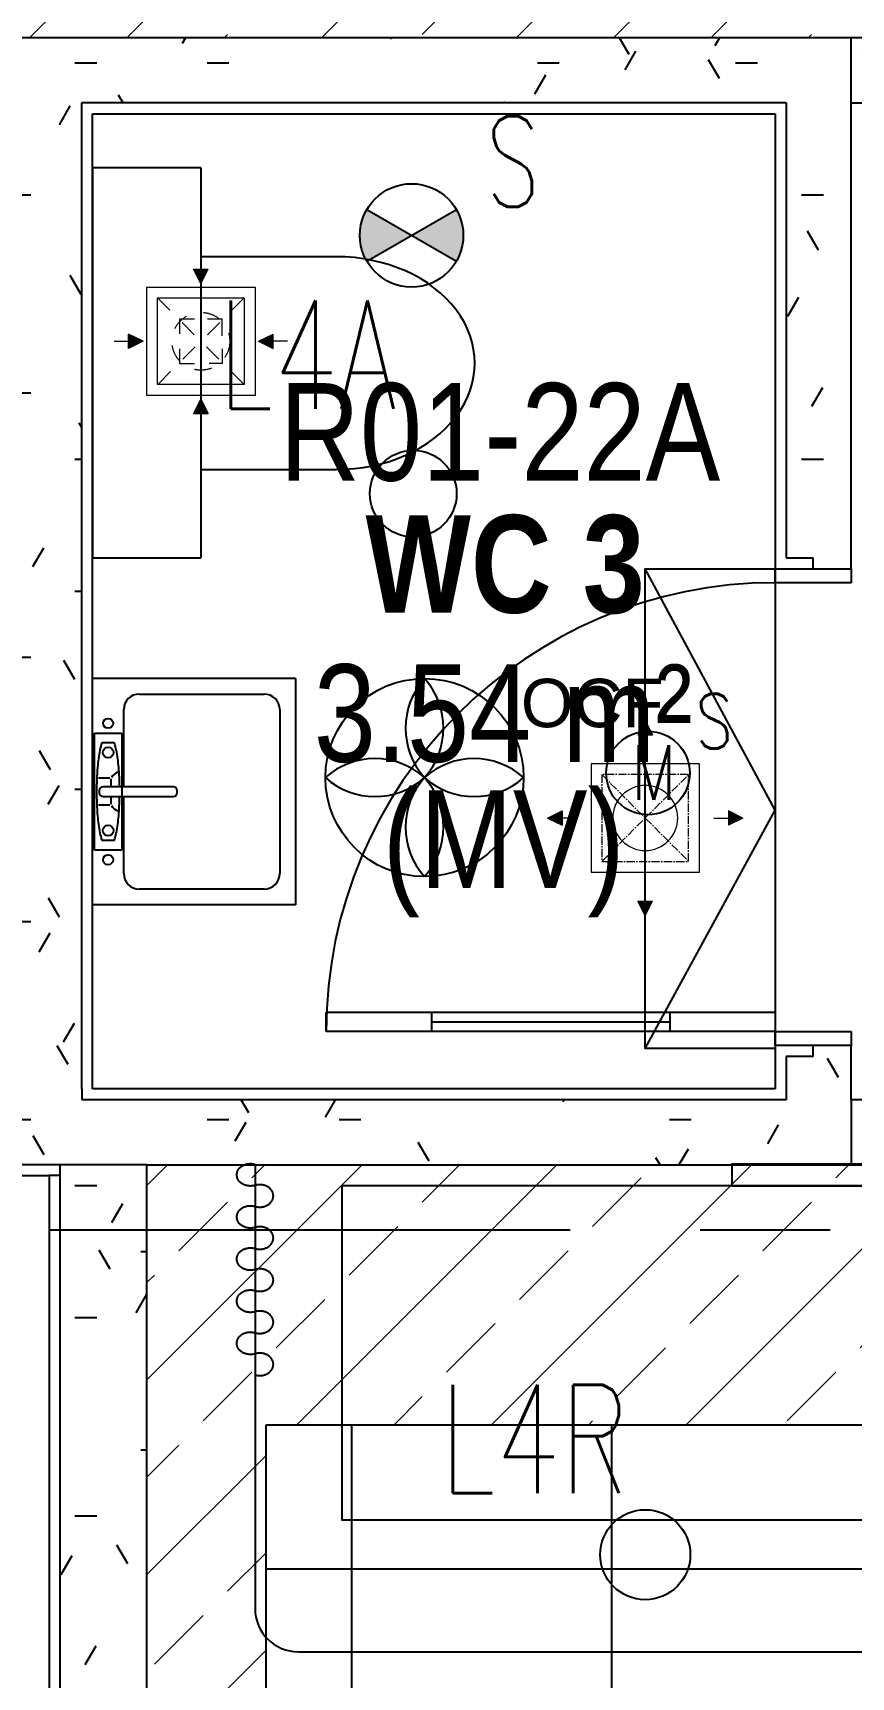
# Model space of a CAD drawing. Header units: millimetres. Extents: x -92759 to 184353, y -15225 to 86714.
# Drawn here: x -64546 to -62658, y 36509 to 40303 of the extents above; entities that cross this region are included whole.
import ezdxf

# ---------------------------------------------------------------- set-up
doc = ezdxf.new("R2010")
doc.units = ezdxf.units.MM
for name, pattern in [('Aligning Line', [3.2004, 1.6002, -1.6002]), ('CENTER2', [28.575, 19.05, -3.175, 3.175, -3.175]), ('HIDDEN', [0.375, 0.25, -0.125]), ('IDA - Grid Line', [2100, 1200, -300, 300, -300])]:
    doc.linetypes.add(name, pattern=pattern)
for name, color, linetype in [('0-1', 9, 'Continuous'), ('0-L21-Low Bay Light', 1, 'Continuous'), ('A-_DETA----_E-2', 9, 'Continuous'), ('A-_DOOR----_E', 8, 'Continuous'), ('A-_ROOMNAME_A', 8, 'Continuous'), ('A-_WALL----_E', 8, 'Continuous'), ('A-_WALL----_H', 8, 'Continuous'), ('A-_WALL----_H-1', 9, 'Continuous'), ('A-_WALLPRTN_E', 8, 'Continuous'), ('A-PATT-CONC', 8, 'Continuous'), ('E-_LITG _ CKT -DB', 1, 'HIDDEN'), ('E-FAN----E', 1, 'Continuous'), ('E-legend', 1, 'Continuous'), ('E-LIGHT----E', 1, 'Continuous'), ('HF', 7, 'Continuous'), ('M-ACMV_FCU', 5, 'Continuous')]:
    doc.layers.add(name, color=color, linetype=linetype)
for name, color, linetype, true_color in [('1599_FURN_RHH_BLK8 _NEW__1ST STY_dwg _2_-1', 7, 'Continuous', 0xaaaaaa), ('A-_DETA----_E-6', 7, 'Continuous', 0x969696), ('A-_FURN--4', 7, 'Continuous', 0xaaaaaa), ('A-_FURN_HIDDEN-1', 7, 'Continuous', 0xaaaaaa), ('CURTAIN-1', 7, 'Continuous', 0xaaaaaa), ('S-_ANOTGRID_E-1', 9, 'IDA - Grid Line', 0x808080)]:
    doc.layers.add(name, color=color, linetype=linetype, true_color=true_color)
doc.layers.add('HFI 9MM FPB', color=94, linetype='Continuous', lineweight=5)
doc.layers.add('M-ACMV_FAG', color=3, linetype='Continuous', lineweight=25)
doc.layers.add('M-ACMV_EAG', color=7, linetype='Continuous', lineweight=25, true_color=0x999900)
doc.styles.add('Arial', font='arial.ttf')
doc.styles.add('Arial Narrow_2', font='ARIALN.TTF', dxfattribs={"height": 225})
doc.styles.add('Arial Narrow_B_1', font='ARIALNB.TTF', dxfattribs={"height": 300})
doc.styles.add('Simplex', font='simplex_.ttf', dxfattribs={"width": 0.7, "height": 450})
doc.styles.add('T3', font='simplex.shx', dxfattribs={"width": 0.7, "height": 300})
pattern_1 = [(0, (-11870.95, 40538.29), (609.6, 152.4), [50.292, -406.908, 50.292, -406.908, -2438.4]), (0, (-11870.95, 40538.29), (609.6, 152.4), [-914.4, 50.292, -864.108, 50.292, -406.908, -1066.8]), (0, (-11870.95, 40538.29), (609.6, 152.4), [-2286, 50.292, -254.508, 50.292, -711.708]), (120, (-11642.35, 40614.49), (-436.78227, 451.7291), [50.292, -406.908, 50.292, -406.908, -2438.4]), (120, (-11642.35, 40614.49), (-436.78227, 451.7291), [-914.4, 50.292, -864.108, 50.292, -406.908, -1066.8]), (120, (-11642.35, 40614.49), (-436.78227, 451.7291), [-2286, 50.292, -254.508, 50.292, -711.708]), (240, (-11566.15, 40919.29), (-172.81773, -604.1291), [50.292, -406.908, 50.292, -406.908, -2438.4]), (240, (-11566.15, 40919.29), (-172.81773, -604.1291), [-914.4, 50.292, -864.108, 50.292, -406.908, -1066.8]), (240, (-11566.15, 40919.29), (-172.81773, -604.1291), [-2286, 50.292, -254.508, 50.292, -711.708])]

# ---------------------------------------------------------------- blocks, each defined once
blk = doc.blocks.new('IDA - F - Single - Swing - FL - Bottom - 1100L X 2200H -TD-06-10179036-BLK8_RHH_1ST STOREY PLAN')
at = {"layer": 'A-_DOOR----_E'}
for p, q in [((-550, 87.5), (-518, 87.5)), ((-518, 87.5), (-518, -87.5)), ((518, 87.5), (550, 87.5)), ((518, -87.5), (518, 87.5)), ((-518, -87.5), (-550, -87.5)), ((473, -87.5), (518, -87.5)), ((473, -1123.5), (473, -87.5)), ((518, -87.5), (518, -1123.5)), ((550, -87.5), (518, -87.5)), ((473, -330.5), (518, -330.5)), ((495.5, -880.5), (495.5, -330.5)), ((473, -880.5), (518, -880.5)), ((518, -1123.5), (473, -1123.5))]:
    blk.add_line(p, q, dxfattribs=at)
blk.add_arc((518, -87.5), 1036, 180, 270, dxfattribs=at)
blk.add_arc((518, -87.5), 1036, 180, 270, dxfattribs=at)
blk = doc.blocks.new('1599_FURN_RHH_BLK8 _NEW__1ST STY_dwg_CURTAIN-10346288-BLK8_RHH_1ST STOREY PLAN')
at = {"layer": 'CURTAIN-1'}
for points, weights in [([(364562.6, -316988.1), (364557, -316988.1), (364551.8, -316989.6)], [1, 0.931303290714, 0.894831553285]), ([(364593.9, -317013.9), (364593.9, -316988.1), (364562.6, -316988.1)], [1, 0.707106781187, 1]), ([(364562.6, -317039.8), (364593.9, -317039.8), (364593.9, -317013.9)], [1, 0.707106781187, 1]), ([(364509.6, -317062.5), (364509.6, -317036.7), (364540.9, -317036.7)], [1, 0.707106781187, 1]), ([(364540.9, -317088.4), (364509.6, -317088.4), (364509.6, -317062.5)], [1, 0.707106781187, 1]), ([(364540.9, -317036.7), (364546.5, -317036.7), (364551.8, -317038.2)], [1, 0.931303290589, 0.894831553152]), ([(364551.8, -317038.2), (364557, -317039.8), (364562.6, -317039.8)], [0.894831553151, 0.931303290588, 1]), ([(364551.8, -317086.8), (364546.5, -317088.4), (364540.9, -317088.4)], [0.894831553149, 0.931303290586, 1]), ([(364562.6, -317085.3), (364557, -317085.3), (364551.8, -317086.8)], [1, 0.931303290589, 0.894831553152]), ([(364593.9, -317111.1), (364593.9, -317085.3), (364562.6, -317085.3)], [1, 0.707106781187, 1]), ([(364509.6, -317159.7), (364509.6, -317133.8), (364540.9, -317133.8)], [1, 0.707106781187, 1]), ([(364540.9, -317133.8), (364546.5, -317133.8), (364551.8, -317135.4)], [1, 0.931303290587, 0.894831553151]), ([(364551.8, -317135.4), (364557, -317137), (364562.6, -317137)], [0.894831553149, 0.931303290586, 1]), ([(364562.6, -317137), (364593.9, -317137), (364593.9, -317111.1)], [1, 0.707106781187, 1]), ([(364540.9, -317185.6), (364509.6, -317185.6), (364509.6, -317159.7)], [1, 0.707106781187, 1]), ([(364551.8, -317184), (364546.5, -317185.6), (364540.9, -317185.6)], [0.89483155315, 0.931303290587, 1]), ([(364562.6, -317182.4), (364557, -317182.4), (364551.8, -317184)], [1, 0.931303290587, 0.894831553151]), ([(364593.9, -317208.3), (364593.9, -317182.4), (364562.6, -317182.4)], [1, 0.707106781187, 1]), ([(364562.6, -317234.2), (364593.9, -317234.2), (364593.9, -317208.3)], [1, 0.707106781187, 1]), ([(364509.6, -317256.9), (364509.6, -317231), (364540.9, -317231)], [1, 0.707106781187, 1]), ([(364540.9, -317282.8), (364509.6, -317282.8), (364509.6, -317256.9)], [1, 0.707106781187, 1]), ([(364540.9, -317231), (364546.5, -317231), (364551.8, -317232.6)], [1, 0.931303290587, 0.894831553151]), ([(364551.8, -317232.6), (364557, -317234.2), (364562.6, -317234.2)], [0.89483155315, 0.931303290586, 1]), ([(364551.8, -317281.2), (364546.5, -317282.8), (364540.9, -317282.8)], [0.894831553151, 0.931303290587, 1]), ([(364562.6, -317279.6), (364557, -317279.6), (364551.8, -317281.2)], [1, 0.931303290588, 0.894831553151]), ([(364593.9, -317305.5), (364593.9, -317279.6), (364562.6, -317279.6)], [1, 0.707106781187, 1]), ([(364509.6, -317354.1), (364509.6, -317328.2), (364540.9, -317328.2)], [1, 0.707106781187, 1]), ([(364540.9, -317328.2), (364546.5, -317328.2), (364551.8, -317329.8)], [1, 0.931303290716, 0.894831553287]), ([(364551.8, -317329.8), (364557, -317331.4), (364562.6, -317331.4)], [0.89483155315, 0.931303290587, 1]), ([(364562.6, -317331.4), (364593.9, -317331.4), (364593.9, -317305.5)], [1, 0.707106781187, 1]), ([(364540.9, -317380), (364509.6, -317380), (364509.6, -317354.1)], [1, 0.707106781187, 1]), ([(364551.8, -317378.4), (364546.5, -317380), (364540.9, -317380)], [0.894831553151, 0.931303290587, 1]), ([(364562.6, -317376.8), (364557, -317376.8), (364551.8, -317378.4)], [1, 0.931303290587, 0.89483155315]), ([(364593.9, -317402.7), (364593.9, -317376.8), (364562.6, -317376.8)], [1, 0.707106781187, 1]), ([(364562.6, -317428.6), (364593.9, -317428.6), (364593.9, -317402.7)], [1, 0.707106781187, 1]), ([(364509.6, -317451.3), (364509.6, -317425.4), (364540.9, -317425.4)], [1, 0.707106781187, 1]), ([(364540.9, -317425.4), (364546.5, -317425.4), (364551.8, -317427)], [1, 0.931303290587, 0.894831553151]), ([(364551.8, -317427), (364557, -317428.6), (364562.6, -317428.6)], [0.89483155315, 0.931303290587, 1]), ([(364540.9, -317477.2), (364509.6, -317477.2), (364509.6, -317451.3)], [1, 0.707106781187, 1]), ([(364551.8, -317475.6), (364546.5, -317477.2), (364540.9, -317477.2)], [0.894831553151, 0.931303290587, 1])]:
    blk.add_rational_spline(points, weights, degree=2, dxfattribs=at)
blk = doc.blocks.new('1599_FURN_RHH_BLK8 _NEW__1ST STY_dwg _2_-10346281-BLK8_RHH_1ST STOREY PLAN')
at = {"layer": 'A-_FURN--4', "flags": 128}
for points in [[(-26755.1, -41649.1), (-27455.1, -41649.1), (-27455.1, -41699.1), (-26755.1, -41699.1)], [(-28355.1, -41699.1), (-28355.1, -42469.1), (-26355.1, -42469.1), (-26355.1, -41699.1)]]:
    blk.add_lwpolyline(points, close=True, dxfattribs=at)
at = {"layer": 'A-_FURN_HIDDEN-1'}
for p, q in [((-28555.1, -41649.1), (-28555.1, -42674.1)), ((-28455.1, -42774.1), (-26255.1, -42774.1))]:
    blk.add_line(p, q, dxfattribs=at)
blk.add_arc((-28455.1, -42674.1), 100, 180, 270, dxfattribs=at)
at = {"extrusion": (0, 0, -1), "zscale": -1}
blk.add_blockref('1599_FURN_RHH_BLK8 _NEW__1ST STY_dwg_CURTAIN-10346288-BLK8_RHH_1ST STOREY PLAN', (-335996.7, 275340.6), dxfattribs=at)
blk = doc.blocks.new('255')
for p, q in [((16995.8, -25738.3), (16696, -26288.3)), ((16696, -26288.3), (16995.8, -26845.3))]:
    blk.add_line(p, q)
blk.add_lwpolyline([(16696, -25738.3), (16995.8, -25738.3), (16995.8, -26845.3), (16696, -26845.3)], close=True)
blk = doc.blocks.new('A$Cb2bf8f38')
at = {"layer": 'A-_WALL----_H'}
h = blk.add_hatch(dxfattribs=at)
h.set_pattern_fill('FP_3', color=256, style=0, pattern_type=2)
h.set_pattern_definition([(0, (-11870.95, 40538.3), (1219.2, 304.8), [50.292, -864.108, 50.292, -864.108, -4876.8]), (0, (-11870.95, 40538.3), (1219.2, 304.8), [-1828.8, 50.292, -1778.508, 50.292, -864.108, -2133.6]), (0, (-11870.95, 40538.3), (1219.2, 304.8), [-4572, 50.292, -559.308, 50.292, -1473.708]), (120, (-11413.75, 40690.7), (-873.5645, 903.4582), [50.292, -864.108, 50.292, -864.108, -4876.8]), (120, (-11413.75, 40690.7), (-873.5645, 903.4582), [-1828.8, 50.292, -1778.508, 50.292, -864.108, -2133.6]), (120, (-11413.75, 40690.7), (-873.5645, 903.4582), [-4572, 50.292, -559.308, 50.292, -1473.708]), (240, (-11261.35, 41300.3), (-345.6355, -1208.2582), [50.292, -864.108, 50.292, -864.108, -4876.8]), (240, (-11261.35, 41300.3), (-345.6355, -1208.2582), [-1828.8, 50.292, -1778.508, 50.292, -864.108, -2133.6]), (240, (-11261.35, 41300.3), (-345.6355, -1208.2582), [-4572, 50.292, -559.308, 50.292, -1473.708])])
h.paths.add_polyline_path([(-21550, -2400), (-21550, -2200), (-21462.5, -2200), (-21462.5, -2175), (-21575, -2175), (-21575, -2400)])
h.paths.add_polyline_path([(-21575, -575), (-21462.5, -575), (-21462.5, -550), (-21550, -550), (-21550, -325), (-21462.5, -325), (-21462.5, -300), (-21575, -300)])
h.paths.add_polyline_path([(-21575, 800), (-21462.5, 800), (-21462.5, 825), (-21550, 825), (-21550, 2700), (-21462.5, 2700), (-21462.5, 2725), (-21575, 2725)])
h.paths.add_polyline_path([(-21575, 3825), (-21462.5, 3825), (-21462.5, 3850), (-21550, 3850), (-21550, 5125), (-21575, 5125)])
at = {"layer": 'A-_WALL----_H-1'}
h = blk.add_hatch(dxfattribs=at)
h.set_pattern_fill('FP_1', color=256, style=0, pattern_type=2)
h.set_pattern_definition(pattern_1)
h.paths.add_polyline_path([(-21500, 7600), (-19875, 7600), (-19875, 7750), (-23250, 7750), (-23250, 7600), (-21650, 7600)])
h = blk.add_hatch(dxfattribs=at)
h.set_pattern_fill('FP_1', color=256, style=0, pattern_type=2)
h.set_pattern_definition(pattern_1)
h.paths.add_polyline_path([(-19812.5, 5150), (-19725, 5150), (-19725, 5425), (-19812.5, 5425), (-19812.5, 5400), (-19875, 5400), (-19875, 5150)])
h.paths.add_polyline_path([(-19725, 6525), (-19725, 7750), (-19875, 7750), (-19875, 6550), (-19812.5, 6550), (-19812.5, 6525)])
h = blk.add_hatch(dxfattribs=at)
h.set_pattern_fill('FP_1', color=256, style=0, pattern_type=2)
h.set_pattern_definition(pattern_1)
h.paths.add_polyline_path([(-19625, 7600), (-19625, 7750), (-19725, 7750), (-19725, 7600)])
h.paths.add_polyline_path([(-17450, 7600), (-17450, 7750), (-18525, 7750), (-18525, 7600)])
h = blk.add_hatch(dxfattribs=at)
h.set_pattern_fill('FP_1', color=256, style=0, pattern_type=2)
h.set_pattern_definition(pattern_1)
h.paths.add_polyline_path([(-21500, 5300), (-21500, 7600), (-21650, 7600), (-21650, 5300)])
h = blk.add_hatch(dxfattribs=at)
h.set_pattern_fill('FP_1', color=256, style=0, pattern_type=2)
h.set_pattern_definition(pattern_1)
h.paths.add_polyline_path([(-21500, 5150), (-21500, 5300), (-23250, 5300), (-23250, 5150), (-21550, 5150)])
h = blk.add_hatch(dxfattribs=at)
h.set_pattern_fill('FP_1', color=256, style=0, pattern_type=2)
h.set_pattern_definition(pattern_1)
h.paths.add_polyline_path([(-19875, 5150), (-19875, 5300), (-21500, 5300), (-21500, 5150), (-19900, 5150)])
h = blk.add_hatch(dxfattribs=at)
h.set_pattern_fill('FP_1', color=256, style=0, pattern_type=2)
h.set_pattern_definition(pattern_1)
h.paths.add_polyline_path([(-17900, 5150), (-17900, 5300), (-19725, 5300), (-19725, 5150)])
h = blk.add_hatch(dxfattribs=at)
h.set_pattern_fill('FP_1', color=256, style=0, pattern_type=2)
h.set_pattern_definition(pattern_1)
h.paths.add_polyline_path([(-21550, 5125), (-21550, 5150), (-23225, 5150), (-23225, 5125), (-21575, 5125)])
h = blk.add_hatch(dxfattribs=at)
h.set_pattern_fill('FP_1', color=256, style=0, pattern_type=2)
h.set_pattern_definition(pattern_1)
h.paths.add_polyline_path([(-21462.5, -2200), (-21350, -2200), (-21350, -2175), (-21462.5, -2175)])
h.paths.add_polyline_path([(-21462.5, -575), (-21350, -575), (-21350, -300), (-21462.5, -300), (-21462.5, -325), (-21550, -325), (-21550, -550), (-21462.5, -550)])
h.paths.add_polyline_path([(-21462.5, 800), (-21350, 800), (-21350, 2725), (-21462.5, 2725), (-21462.5, 2700), (-21550, 2700), (-21550, 825), (-21462.5, 825)])
h.paths.add_polyline_path([(-21350, 3825), (-21350, 5150), (-21550, 5150), (-21550, 3850), (-21462.5, 3850), (-21462.5, 3825)])
at = {"layer": 'A-_DETA----_E-2'}
for p, q in [((-21475, 7450), (-21475, 6550)), ((-21225, 7450), (-21475, 7450)), ((-21225, 7450), (-21225, 6550)), ((-21475, 6754.1), (-21475, 7245.2)), ((-20913.1, 7245.2), (-21225, 7245.2)), ((-21225, 6754.1), (-20913.1, 6754.1)), ((-21475, 6550), (-21225, 6550)), ((-21007, 6272), (-21475, 6272)), ((-21475, 5750), (-21475, 6272)), ((-21007, 6272), (-21007, 5750)), ((-21367, 6236), (-21079, 6236)), ((-21403, 6022), (-21403, 6200)), ((-21043, 6200), (-21043, 5822)), ((-21470.5, 6146), (-21407.5, 6146)), ((-21470.5, 5876), (-21470.5, 6146)), ((-21424.5, 6123.5), (-21453.5, 6123.5)), ((-21407.5, 6146), (-21407.5, 5876)), ((-21435.3, 6042.2), (-21461.2, 6042.2)), ((-21432.9, 6040.2), (-21432.9, 6022)), ((-21459.4, 6013), (-21459.4, 6008.5)), ((-21288.4, 6022), (-21450.4, 6022)), ((-21450.4, 5999.5), (-21288.4, 5999.5)), ((-21432.9, 5999.1), (-21432.9, 5981.7)), ((-21403, 5822), (-21403, 5999.5)), ((-21279.4, 6008.5), (-21279.4, 6013)), ((-21435.3, 5979.8), (-21461.2, 5979.8)), ((-21453.5, 5898.5), (-21424.5, 5898.5)), ((-21407.5, 5876), (-21470.5, 5876)), ((-21079, 5786), (-21367, 5786)), ((-21007, 5750), (-21475, 5750))]:
    blk.add_line(p, q, dxfattribs=at)
for centre, radius in [((-21439, 6168.5), 11.4), ((-21439, 6101), 12.3), ((-21439, 5921), 12.3), ((-21439, 5853.5), 11.4)]:
    blk.add_circle(centre, radius, dxfattribs=at)
for centre, radius, start, end in [((-21367, 6200), 36, 90, 180), ((-21079, 6200), 36, 0, 90), ((-21313.3, 6077.8), 147.4, 161.9543, 168.8025), ((-21564.7, 6077.8), 147.4, 11.1975, 18.0457), ((-21111.1, 6037.8), 353.6, 168.8025, 175.3124), ((-21766.9, 6037.8), 353.6, 4.6876, 11.1975), ((-20784.2, 6011), 681.5, 175.3124, 180), ((-21408.8, 6031), 25.7, 108.0147, 151.5587), ((-22093.8, 6011), 681.5, 0.9213, 4.6876), ((-20784.2, 6011), 681.5, 180, 184.6876), ((-21450.4, 6013), 9, 90, 180), ((-21450.4, 6008.5), 9, 180, 270), ((-22093.8, 6011), 681.5, 355.3124, 359.0296), ((-21288.4, 6013), 9, 0, 90), ((-21288.4, 6008.5), 9, 270, 0), ((-21408.8, 5991), 25.7, 208.4413, 251.9853), ((-21111.1, 5984.2), 353.6, 184.6876, 191.1975), ((-21766.9, 5984.2), 353.6, 348.8025, 355.3124), ((-21313.3, 5944.2), 147.4, 191.1975, 198.0457), ((-21564.7, 5944.2), 147.4, 341.9543, 348.8025), ((-21367, 5822), 36, 180, 270), ((-21079, 5822), 36, 270, 0)]:
    blk.add_arc(centre, radius, start, end, dxfattribs=at)
blk.add_ellipse((-20913.1, 6999.7), major_axis=(-320, 0), ratio=0.767386, start_param=1.570796, end_param=4.712389, dxfattribs=at)
at = {"layer": 'A-_DETA----_E-6'}
for p, q in [((-21475, 7450), (-21475, 6550)), ((-21225, 7450), (-21475, 7450)), ((-21225, 7450), (-21225, 6550)), ((-21475, 6754.1), (-21475, 7245.2)), ((-20913.1, 7245.2), (-21225, 7245.2)), ((-21225, 6754.1), (-20913.1, 6754.1)), ((-21475, 6550), (-21225, 6550)), ((-21007, 6272), (-21475, 6272)), ((-21475, 5750), (-21475, 6272)), ((-21007, 6272), (-21007, 5750)), ((-21367, 6236), (-21079, 6236)), ((-21403, 6022), (-21403, 6200)), ((-21043, 6200), (-21043, 5822)), ((-21470.5, 6146), (-21407.5, 6146)), ((-21470.5, 5876), (-21470.5, 6146)), ((-21424.5, 6123.5), (-21453.5, 6123.5)), ((-21407.5, 6146), (-21407.5, 5876)), ((-21435.3, 6042.2), (-21461.2, 6042.2)), ((-21432.9, 6040.2), (-21432.9, 6022)), ((-21459.4, 6013), (-21459.4, 6008.5)), ((-21288.4, 6022), (-21450.4, 6022)), ((-21450.4, 5999.5), (-21288.4, 5999.5)), ((-21432.9, 5999.1), (-21432.9, 5981.7)), ((-21403, 5822), (-21403, 5999.5)), ((-21279.4, 6008.5), (-21279.4, 6013)), ((-21435.3, 5979.8), (-21461.2, 5979.8)), ((-21453.5, 5898.5), (-21424.5, 5898.5)), ((-21407.5, 5876), (-21470.5, 5876)), ((-21079, 5786), (-21367, 5786)), ((-21007, 5750), (-21475, 5750))]:
    blk.add_line(p, q, dxfattribs=at)
for centre, radius in [((-21439, 6168.5), 11.4), ((-21439, 6101), 12.3), ((-21439, 5921), 12.3), ((-21439, 5853.5), 11.4)]:
    blk.add_circle(centre, radius, dxfattribs=at)
for centre, radius, start, end in [((-21367, 6200), 36, 90, 180), ((-21079, 6200), 36, 0, 90), ((-21313.3, 6077.8), 147.4, 161.9543, 168.8025), ((-21564.7, 6077.8), 147.4, 11.1975, 18.0457), ((-21111.1, 6037.8), 353.6, 168.8025, 175.3124), ((-21766.9, 6037.8), 353.6, 4.6876, 11.1975), ((-20784.2, 6011), 681.5, 175.3124, 180), ((-21408.8, 6031), 25.7, 108.0147, 151.5587), ((-22093.8, 6011), 681.5, 0.9213, 4.6876), ((-20784.2, 6011), 681.5, 180, 184.6876), ((-21450.4, 6013), 9, 90, 180), ((-21450.4, 6008.5), 9, 180, 270), ((-22093.8, 6011), 681.5, 355.3124, 359.0296), ((-21288.4, 6013), 9, 0, 90), ((-21288.4, 6008.5), 9, 270, 0), ((-21408.8, 5991), 25.7, 208.4413, 251.9853), ((-21111.1, 5984.2), 353.6, 184.6876, 191.1975), ((-21766.9, 5984.2), 353.6, 348.8025, 355.3124), ((-21313.3, 5944.2), 147.4, 191.1975, 198.0457), ((-21564.7, 5944.2), 147.4, 341.9543, 348.8025), ((-21367, 5822), 36, 180, 270), ((-21079, 5822), 36, 270, 0)]:
    blk.add_arc(centre, radius, start, end, dxfattribs=at)
blk.add_ellipse((-20913.1, 6999.7), major_axis=(-320, 0), ratio=0.767386, start_param=1.570796, end_param=4.712389, dxfattribs=at)
at = {"layer": 'A-_WALL----_E'}
for p, q in [((-19875, 7600), (-21500, 7600)), ((-21500, 5325), (-21500, 7600)), ((-19875, 7600), (-19875, 6550)), ((-19875, 6550), (-19812.5, 6550)), ((-19812.5, 6525), (-19812.5, 6550)), ((-19875, 5400), (-19875, 5300)), ((-19812.5, 5400), (-19875, 5400)), ((-19812.5, 5400), (-19812.5, 5425)), ((-21500, 5325), (-21500, 5300)), ((-19875, 5300), (-21500, 5300)), ((-19725, 5300), (-19725, 5150)), ((-21350, 5150), (-25975, 5150)), ((-21575, 5125), (-21575, 3825)), ((-21550, 5125), (-21575, 5125)), ((-21550, 5150), (-21550, 3850)), ((-21350, 3825), (-21350, 5150))]:
    blk.add_line(p, q, dxfattribs=at)
at = {"layer": 'A-_WALLPRTN_E'}
for p, q in [((-19725, 7750), (-23500, 7750)), ((-19625, 7750), (-19725, 7750)), ((-19725, 6525), (-19725, 7750)), ((-19725, 7600), (-19625, 7600)), ((-21475, 7575), (-19900, 7575)), ((-21475, 5325), (-21475, 7575)), ((-19900, 7575), (-19900, 6525)), ((-19900, 6525), (-19725, 6525)), ((-19900, 5425), (-19900, 5325)), ((-19725, 5425), (-19900, 5425)), ((-19725, 5300), (-19725, 5425)), ((-19900, 5325), (-21475, 5325)), ((-17900, 5300), (-19725, 5300)), ((-23225, 5125), (-21575, 5125)), ((-21350, 5150), (-19725, 5150)), ((-19725, 5150), (-17900, 5150))]:
    blk.add_line(p, q, dxfattribs=at)
at = {"layer": 'S-_ANOTGRID_E-1'}
blk.add_line((-38373.1, 5000), (13584.7, 5000), dxfattribs=at)
at = {"rotation": 179.9999999999999}
blk.add_blockref('255', (-3204, -20320.3), dxfattribs=at)
at = {"layer": '1599_FURN_RHH_BLK8 _NEW__1ST STY_dwg _2_-1'}
blk.add_blockref('1599_FURN_RHH_BLK8 _NEW__1ST STY_dwg _2_-10346281-BLK8_RHH_1ST STOREY PLAN', (7455.1, 46800), dxfattribs=at)
at = {"layer": 'A-_DOOR----_E', "rotation": 269.9999999999999}
blk.add_blockref('IDA - F - Single - Swing - FL - Bottom - 1100L X 2200H -TD-06-10179036-BLK8_RHH_1ST STOREY PLAN', (-19812.5, 5975), dxfattribs=at)
at = {"layer": 'A-_ROOMNAME_A', "char_height": 225, "attachment_point": 1}
for s, insert, width, style in [('R01-22A', (-21044, 6953.5), 1274.683, 'Arial Narrow_2'), ('WC 3', (-20845.2, 6648.7), 793.671, 'Arial Narrow_B_1'), ('3.54 m²', (-20964.5, 6304.6), 1082.278, 'Arial Narrow_2'), ('(MV)', (-20805.5, 6013.6), 697.468, 'Arial Narrow_2')]:
    blk.add_mtext(s, dxfattribs=dict(at, insert=insert, width=width, style=style))
blk = doc.blocks.new('RCP_B8L1')
at = {"layer": 'A-PATT-CONC'}
h = blk.add_hatch(dxfattribs=at)
h.set_pattern_fill('ANSI37', color=256, scale=189, angle=45)
h.set_pattern_definition([(90, (-9203.55, 464011.7), (-600.075, 0), []), (180, (-9203.55, 464011.7), (-6e-14, -600.075), [])])
h.paths.add_polyline_path([(-9203.54966, 464011.70959), (-4403.54966, 464011.70959), (-4403.54966, 461611.70959), (-9203.54966, 461611.70959)])
at = {"layer": 'HFI 9MM FPB'}
h = blk.add_hatch(dxfattribs=at)
h.set_pattern_fill('ANSI33', color=256, scale=50)
h.paths.add_polyline_path([(-16029.04966, 469111.70958), (-5559.05312, 469111.70958), (-5559.05312, 467211.70958), (-16029.04966, 467211.70958)])
h.paths.add_polyline_path([(-15594.04966, 468761.70958), (-5994.04966, 468761.70958), (-5994.04966, 467561.70958), (-15594.04966, 467561.70958)], flags=16)
h = blk.add_hatch(dxfattribs=at)
h.set_pattern_fill('ANSI33', color=256, scale=50)
h.paths.add_polyline_path([(-9478.34152, 464611.70958), (-6029.04966, 464611.70958), (-6029.04966, 464161.70958), (-5429.04966, 464161.70958), (-5429.05312, 464612.45119), (-4129.04966, 464612.45119), (-4129.04966, 461462.37701), (-9478.34152, 461462.37701)])
h.paths.add_polyline_path([(-9203.54966, 464011.70959), (-4403.54966, 464011.70959), (-4403.54966, 461611.70959), (-9203.54966, 461611.70959)], flags=16)
at = {"layer": 'HF'}
for points in [[(-16029.04966, 469111.70958), (-5559.05312, 469111.70958), (-5559.05312, 467211.70958), (-16029.04966, 467211.70958)], [(-9478.34152, 464611.70958), (-6029.04966, 464611.70958), (-6029.04966, 464161.70958), (-5429.04966, 464161.70958), (-5429.05312, 464612.45119), (-4129.04966, 464612.45119), (-4129.04966, 461462.37701), (-9478.34152, 461462.37701)], [(-9203.54966, 464011.70959), (-4403.54966, 464011.70959), (-4403.54966, 461611.70959), (-9203.54966, 461611.70959)]]:
    blk.add_lwpolyline(points, close=True, dxfattribs=at)
blk = doc.blocks.new('UFO S')
at = {"layer": 'E-LIGHT----E'}
h = blk.add_hatch(color=256, dxfattribs=at)
h.dxf.hatch_style = 1
h.paths.add_polyline_path([(-26, -15), (-173.5, 70.2, 0.131652), (-196.3, -15, 0.131652), (-173.5, -100.2)])
h = blk.add_hatch(color=256, dxfattribs=at)
h.dxf.hatch_style = 1
h.paths.add_polyline_path([(121.6, 70.2), (-26, -15), (121.6, -100.2, 0.131652), (144.4, -15, 0.131652)])
for p, q in [((-173.5, 70.2), (121.6, -100.2)), ((-173.5, -100.2), (121.6, 70.2))]:
    blk.add_line(p, q, dxfattribs=at)
blk.add_circle((-26, -15), 170.4, dxfattribs=at)
at = {"layer": 'E-LIGHT----E', "lineweight": 15, "style": 'T3', "width": 0.7}
blk.add_text('S', height=298.2, rotation=359.9998, dxfattribs=at).set_placement((218.2, 79.3))
blk = doc.blocks.new('A$Cccd3aec5')
at = {"layer": 'E-legend', "lineweight": 25}
blk.add_circle((791.8, 170.3), 100, dxfattribs=at)
at = {"layer": 'E-legend', "lineweight": 25, "style": 'Simplex', "width": 0.7}
blk.add_text('L4A', height=250, dxfattribs=at).set_placement((341, 366))
blk = doc.blocks.new('OCF FAN')
at = {"layer": 'E-FAN----E', "color": 7}
blk.add_circle((0, 0), 228.6, dxfattribs=at)
for centre, start, end in [((127.1, 114.3), 138.0283, 221.9717), ((-127.1, 114.3), 318.0283, 41.9717), ((-114.3, -127.1), 48.0283, 131.9717), ((114.3, -127.1), 48.0283, 131.9717), ((-114.3, 127.1), 228.0283, 311.9717), ((127.1, -114.3), 138.0283, 221.9717), ((-127.1, -114.3), 318.0283, 41.9717), ((114.3, 127.1), 228.0283, 311.9717)]:
    blk.add_arc(centre, 170.9, start, end, dxfattribs=at)
at = {"layer": 'E-FAN----E', "color": 7, "style": 'Arial'}
blk.add_text('OCF', height=111.73, dxfattribs=at).set_placement((222.2, 116.2))
blk = doc.blocks.new('Motion Sensor (S)')
at = {"layer": 'E-legend', "lineweight": 25}
blk.add_circle((-440375.5, 366574.2), 160.8, dxfattribs=at)
at = {"layer": 'E-legend', "lineweight": 13, "style": 'T3', "width": 0.8}
blk.add_text('S', height=210.1, dxfattribs=at).set_placement((-440193, 366668.7))
at = {"layer": 'E-legend', "lineweight": 25, "style": 'T3', "width": 0.8}
blk.add_text('M', height=210.1, dxfattribs=at).set_placement((-440439, 366471.4))
blk = doc.blocks.new('A$C020d881d')
at = {"layer": 'E-legend', "lineweight": 25}
blk.add_circle((818.7, 172), 103.8, dxfattribs=at)
at = {"layer": 'E-legend', "lineweight": 25, "style": 'Simplex', "width": 0.7}
blk.add_text('L4R', height=250, dxfattribs=at).set_placement((345.2, 314.3))
blk = doc.blocks.new('EL_B8_L1_R4')
at = {"color": 0, "linetype": 'ByBlock', "lineweight": 0, "xscale": 0.6, "yscale": 0.6, "zscale": 0.6}
blk.add_blockref('Motion Sensor (S)', (254824.6, -254449.1), dxfattribs=at)
at = {"layer": '0-L21-Low Bay Light', "color": 7}
blk.add_blockref('OCF FAN', (-9916.2, -34515.1), dxfattribs=at)
at = {"layer": 'E-_LITG _ CKT -DB', "ltscale": 0.5}
for name, p in [('A$Cccd3aec5', (-10734, -34030.3)), ('A$C020d881d', (-10225.7, -36480.3))]:
    blk.add_blockref(name, p, dxfattribs=at)
at = {"layer": 'E-LIGHT----E', "xscale": 0.7, "yscale": 0.7, "zscale": 0.7}
blk.add_blockref('UFO S', (-9927.8, -33253.5), dxfattribs=at)
blk = doc.blocks.new('A$Ce3c17505')
at = {"layer": 'M-ACMV_FAG', "lineweight": 5}
h = blk.add_hatch(color=3, dxfattribs=at)
h.dxf.hatch_style = 1
h.paths.add_polyline_path([(-16.8, 191.9), (16.8, 191.9), (0, 225.4)])
h = blk.add_hatch(color=3, dxfattribs=at)
h.dxf.hatch_style = 1
h.paths.add_polyline_path([(-191.9, -16.8), (-191.9, 16.8), (-225.4, 0)])
h = blk.add_hatch(color=3, dxfattribs=at)
h.dxf.hatch_style = 1
h.paths.add_polyline_path([(225.4, 0), (191.9, 16.8), (191.9, -16.8)])
h = blk.add_hatch(color=3, dxfattribs=at)
h.dxf.hatch_style = 1
h.paths.add_polyline_path([(0, -225.4), (16.8, -191.9), (-16.8, -191.9)])
at = {"layer": 'M-ACMV_FAG', "color": 3, "lineweight": 5}
for p, q in [((0, 225.4), (-16.8, 191.9)), ((16.8, 191.9), (-16.8, 191.9)), ((0, 225.4), (16.8, 191.9)), ((0, 158.4), (0, 191.9)), ((-225.4, 0), (-191.9, 16.8)), ((-191.9, 16.8), (-191.9, -16.8)), ((158.4, 0), (191.9, 0)), ((191.9, 16.8), (191.9, -16.8)), ((225.4, 0), (191.9, 16.8)), ((225.4, 0), (191.9, -16.8)), ((-225.4, 0), (-191.9, -16.8)), ((-158.4, 0), (-191.9, 0)), ((0, -158.4), (0, -191.9)), ((16.8, -191.9), (-16.8, -191.9)), ((0, -225.4), (-16.8, -191.9)), ((0, -225.4), (16.8, -191.9))]:
    blk.add_line(p, q, dxfattribs=at)
at = {"layer": 'M-ACMV_FAG', "color": 3, "linetype": 'CENTER2', "lineweight": 5}
for p, q in [((100, -100), (-100, 100)), ((100, 100), (-100, -100))]:
    blk.add_line(p, q, dxfattribs=at)
at = {"layer": 'M-ACMV_FAG', "color": 3, "lineweight": 5}
blk.add_lwpolyline([(-125, -125), (-125, 125), (125, 125), (125, -125)], close=True, dxfattribs=at)
at = {"layer": 'M-ACMV_FAG', "color": 3, "linetype": 'CENTER2', "lineweight": 5}
blk.add_lwpolyline([(-100, -100), (-100, 100), (100, 100), (100, -100)], close=True, dxfattribs=at)
at = {"layer": 'M-ACMV_FAG', "color": 3, "lineweight": 5}
blk.add_circle((0, 0), 75, dxfattribs=at)
blk = doc.blocks.new('A$Cfd5c790e')
at = {"layer": 'M-ACMV_EAG', "lineweight": 5}
h = blk.add_hatch(color=256, dxfattribs=at)
h.dxf.hatch_style = 1
h.paths.add_polyline_path([(16.8, 166.6), (-16.8, 166.6), (0, 133)])
h = blk.add_hatch(color=256, dxfattribs=at)
h.dxf.hatch_style = 1
h.paths.add_polyline_path([(-166.6, 16.8), (-166.6, -16.8), (-133, 0)])
h = blk.add_hatch(color=256, dxfattribs=at)
h.dxf.hatch_style = 1
h.paths.add_polyline_path([(133, 0), (166.6, -16.8), (166.6, 16.8)])
h = blk.add_hatch(color=256, dxfattribs=at)
h.dxf.hatch_style = 1
h.paths.add_polyline_path([(0, -133), (-16.8, -166.6), (16.8, -166.6)])
for p, q in [((0, 200.2), (0, 166.6)), ((-16.8, 166.6), (16.8, 166.6)), ((0, 133), (-16.8, 166.6)), ((-16.8, 166.6), (16.8, 166.6)), ((0, 133), (16.8, 166.6)), ((-200.2, 0), (-166.6, 0)), ((-166.6, -16.8), (-166.6, 16.8)), ((-133, 0), (-166.6, 16.8)), ((-166.6, -16.8), (-166.6, 16.8)), ((-133, 0), (-166.6, -16.8)), ((133, 0), (166.6, 16.8)), ((133, 0), (166.6, -16.8)), ((166.6, -16.8), (166.6, 16.8)), ((166.6, -16.8), (166.6, 16.8)), ((200.2, 0), (166.6, 0)), ((0, -133), (-16.8, -166.6)), ((0, -133), (16.8, -166.6)), ((-16.8, -166.6), (16.8, -166.6)), ((-16.8, -166.6), (16.8, -166.6)), ((0, -200.2), (0, -166.6))]:
    blk.add_line(p, q, dxfattribs=at)
at = {"layer": 'M-ACMV_EAG', "linetype": 'Aligning Line', "lineweight": 5, "ltscale": 25}
for p, q in [((-100, 100), (100, -100)), ((100, 100), (-100, -100))]:
    blk.add_line(p, q, dxfattribs=at)
at = {"layer": 'M-ACMV_EAG', "lineweight": 5}
for points in [[(-125, 125), (125, 125), (125, -125), (-125, -125)], [(-100, 100), (100, 100), (100, -100), (-100, -100)]]:
    blk.add_lwpolyline(points, close=True, dxfattribs=at)
for points in [[(-14.9, 51.2), (-49.1, 51.2), (-49.1, 17.1)], [(49.1, 12.8), (49.1, 51.2), (14.9, 51.2)], [(-49.1, -17.1), (-49.1, -51.2), (-14.9, -51.2)], [(49.1, -17.1), (49.1, -51.2), (19.2, -51.2)]]:
    blk.add_lwpolyline(points, dxfattribs=at)
at = {"layer": 'M-ACMV_EAG', "linetype": 'Aligning Line', "lineweight": 5, "ltscale": 25}
blk.add_circle((0, 0), 66.7, dxfattribs=at)
blk = doc.blocks.new('ACMV_B8L1_R9')
at = {"layer": 'M-ACMV_EAG', "lineweight": 5}
blk.add_blockref('A$Cfd5c790e', (225645, -70363.4), dxfattribs=at)
at = {"layer": 'M-ACMV_FAG', "lineweight": 5, "xscale": -1}
blk.add_blockref('A$Ce3c17505', (226670, -71463.4), dxfattribs=at)

msp = doc.modelspace()

# ---------------------------------------------------------------- block references
at = {"layer": '0-1'}
msp.add_blockref('A$Cb2bf8f38', (-42933, 32541.2), dxfattribs=at)

# ---------------------------------------------------------------- next in the draw order: block references
at = {"color": 0}
msp.add_blockref('EL_B8_L1_R4', (-53725.9, 73099.6), dxfattribs=at)
at = {"layer": 'A-PATT-CONC', "color": 152, "true_color": 0x2776bb}
msp.add_blockref('RCP_B8L1', (-54804, -426920.5), dxfattribs=at)

# ---------------------------------------------------------------- next in the draw order: block references
at = {"layer": 'M-ACMV_FCU', "color": 5}
msp.add_blockref('ACMV_B8L1_R9', (-289803, 109954.6), dxfattribs=at)

doc.saveas('drawing.dxf')
